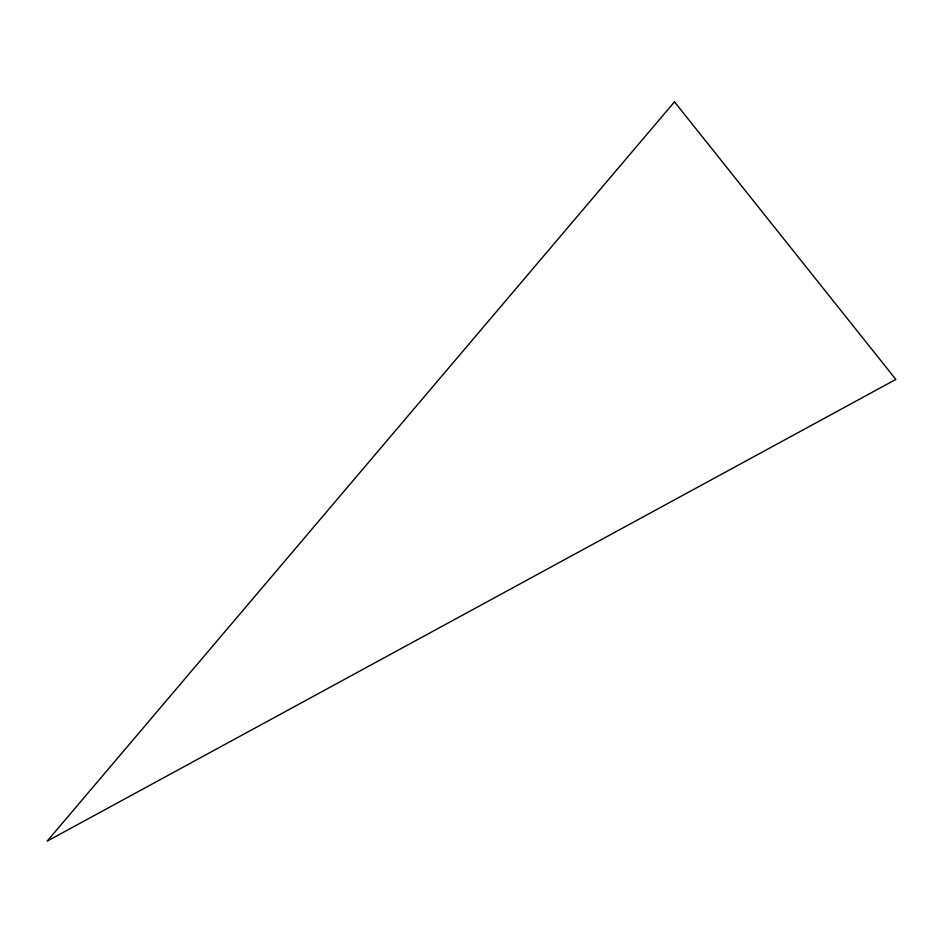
<?xml version="1.0" encoding="UTF-8"?>
<svg xmlns="http://www.w3.org/2000/svg" width="943" height="943" viewBox="0 0 943 943"><rect width="100%" height="100%" fill="white"/><g stroke="black" fill="none" stroke-linecap="round" stroke-linejoin="round"><path stroke-width="1.41" d="M674.493 101.844L47.15 841.156L895.85 379.428L674.493 101.844"/></g></svg>
